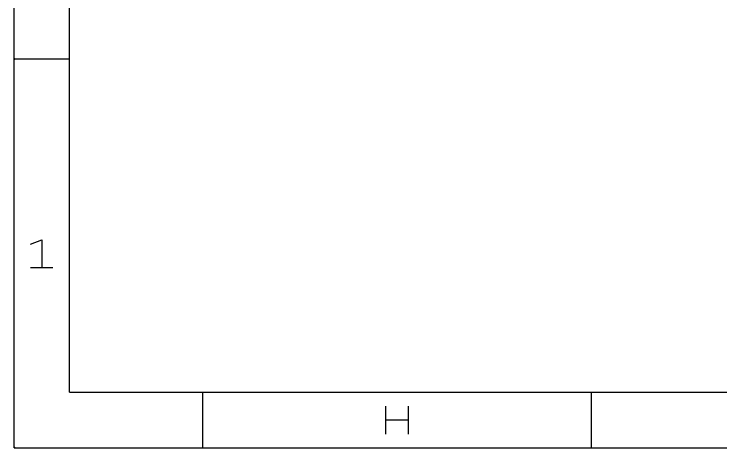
# Model space of a CAD drawing. Header units: millimetres. Extents: x 119 to 713, y -184 to 236.
# Drawn here: x 119.4 to 246.7, y -184.1 to -106 of the extents above; entities that cross this region are included whole.
import ezdxf

# ---------------------------------------------------------------- set-up
doc = ezdxf.new("R2010")
doc.units = ezdxf.units.MM
doc.layers.add('PDF_几何图形', color=7, linetype='Continuous', true_color=0x231f20)
doc.layers.add('PDF_实体填充', color=7, linetype='Continuous', true_color=0x231f20)

msp = doc.modelspace()

# ---------------------------------------------------------------- hatches: boundary and pattern name
at = {"layer": 'PDF_几何图形', "transparency": 33554559}
msp.add_hatch(color=7, dxfattribs=at).paths.add_polyline_path([(119.39, -113.86), (119.57, -113.91), (119.61, -114.08), (119.57, -114.26), (119.39, -114.3)])

# ---------------------------------------------------------------- linework, layer by layer
at = {"layer": 'PDF_几何图形', "color": 7, "lineweight": -3}
for points in [[(119.39, -184.08), (119.39, 235.94)], [(119.39, -184.08), (119.39, 235.94)], [(129.39, -174.08), (129.39, 225.94)], [(119.39, -114.08), (129.39, -114.08)], [(122.36, -147.44), (124.37, -146.62), (124.37, -151.59)], [(122.36, -151.59), (126.38, -151.59)], [(129.39, -174.08), (703.49, -174.08)], [(153.37, -184.08), (153.37, -174.08)], [(223.42, -184.08), (223.42, -174.08)], [(186.38, -181.6), (186.38, -176.57)], [(190.4, -176.57), (190.4, -181.6)], [(186.38, -179.06), (190.4, -179.06)], [(119.39, -184.08), (713.49, -184.08)]]:
    msp.add_lwpolyline(points, dxfattribs=at)
at = {"layer": 'PDF_实体填充', "color": 7, "lineweight": -3, "transparency": 33554559}
msp.add_solid([(119.39, -184.08), (119.39, -183.87), (119.61, -184.08), (119.57, -183.91)], dxfattribs=at)

doc.saveas('drawing.dxf')
